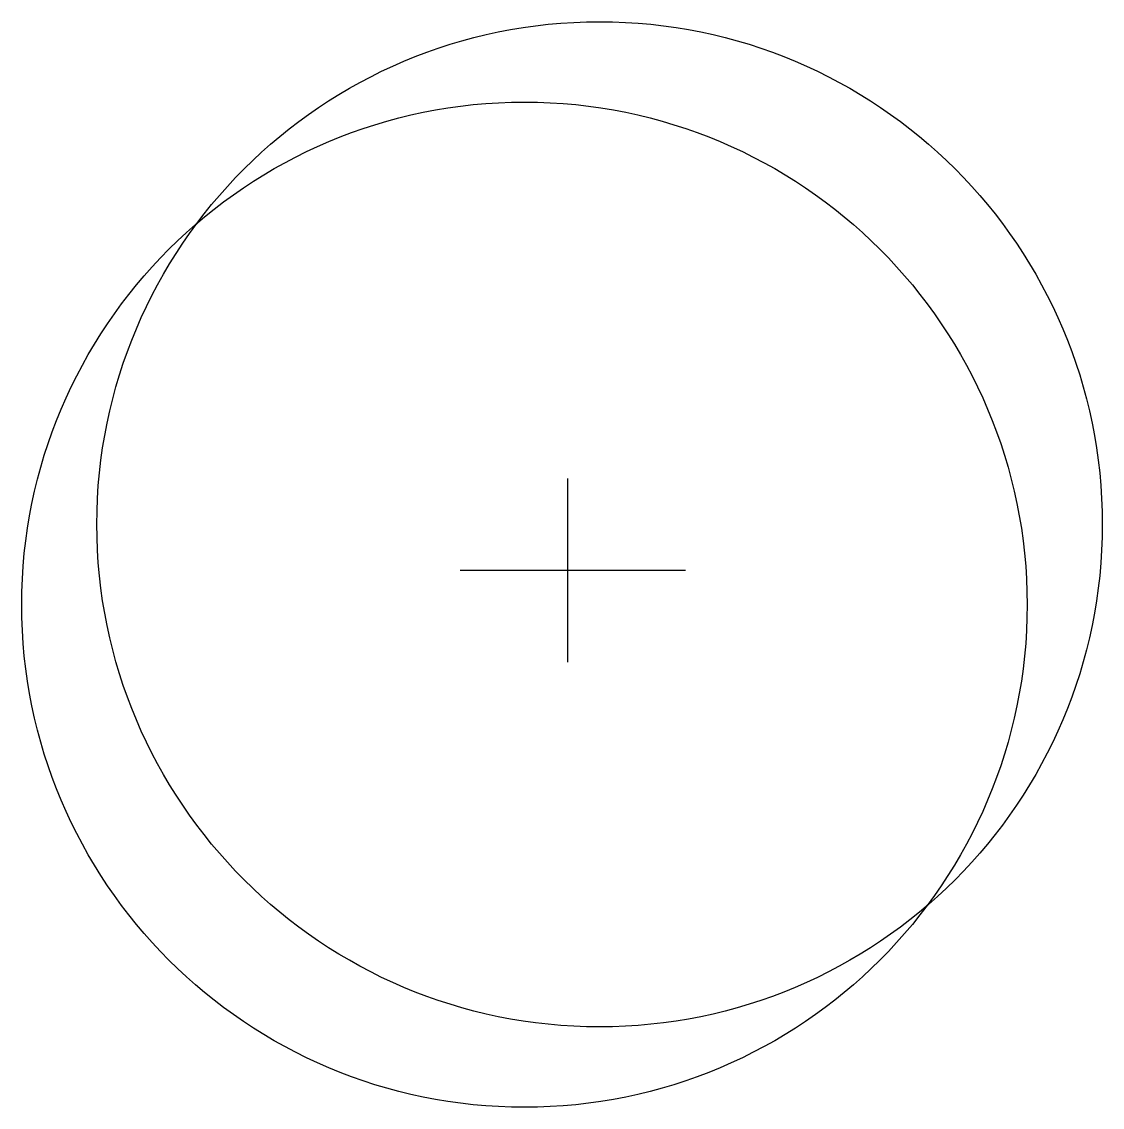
# Model space of a CAD drawing. Extents: x 333 to 359.9, y 102.6 to 129.6.
import ezdxf

# ---------------------------------------------------------------- set-up
doc = ezdxf.new("R2010")
doc.units = 0
doc.header["$LTSCALE"] = 12
doc.header["$MEASUREMENT"] = 0
doc.layers.get('0').update_dxf_attribs({"linetype": 'CONTINUOUS'})

msp = doc.modelspace()

# ---------------------------------------------------------------- linework, layer by layer
for p, q in [((346.602, 118.232), (346.602, 113.665)), ((343.933, 115.949), (349.538, 115.949))]:
    msp.add_line(p, q)
for centre in [(347.403, 117.091), (345.535, 115.092)]:
    msp.add_circle(centre, 12.5)

doc.saveas('drawing.dxf')
